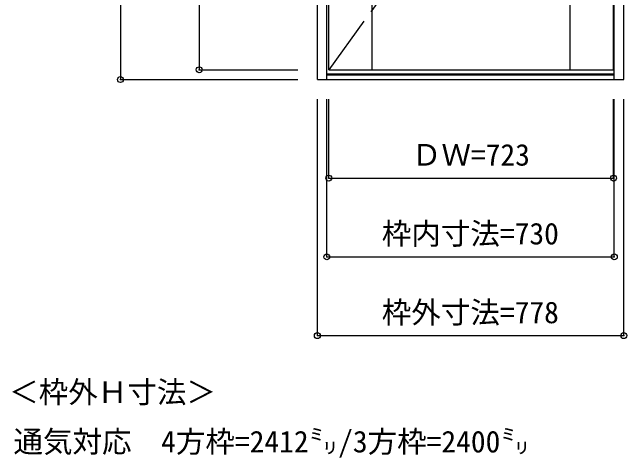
# Model space of a CAD drawing. Units: millimetres, scale not verified. Extents: x -1130 to 430, y -1970 to 1409.
# Drawn here: x -1130 to 430, y -1970 to -839 of the extents above; entities that cross this region are included whole.
import ezdxf
from ezdxf.enums import TextEntityAlignment as Align

# ---------------------------------------------------------------- set-up
doc = ezdxf.new("R2010")
doc.units = ezdxf.units.MM
doc.header["$LTSCALE"] = 30
doc.header["$PDMODE"] = 32
doc.header["$PDSIZE"] = 15
doc.linetypes.add('CHAIN2', pattern=[12, 9, -1, 1, -1])
doc.linetypes.add('DASHED1', pattern=[1.8, 1.2, -0.6])
for name, color, linetype in [('0-0', 4, 'DASHED1'), ('0-1_寸法', 7, 'Continuous'), ('0-2_文字', 7, 'Continuous')]:
    doc.layers.add(name, color=color, linetype=linetype)
doc.styles.add('ＭＳ ゴシック', font='')
doc.styles.get('ＭＳ ゴシック').set_extended_font_data('MS Gothic')

msp = doc.modelspace()

# ---------------------------------------------------------------- linework, layer by layer
at = {"layer": '0-0', "color": 3, "linetype": 'Continuous'}
for p, q in [((-355.55, -1010.01), (-355.55, 1401.99)), ((422.45, -1010.01), (422.45, 1401.99)), ((-331.55, -1010.01), (-331.55, 1377.99)), ((398.45, -1010.01), (398.45, 1377.99)), ((-326.55, -985.01), (-326.55, 1009.99)), ((-216.55, -985.01), (-216.55, 1009.99)), ((286.45, -985.01), (286.45, 1009.99)), ((396.45, -985.01), (396.45, 1009.99)), ((-331.55, -995.01), (398.45, -995.01)), ((-331.55, -998.01), (398.45, -998.01)), ((-326.55, -985.01), (396.45, -985.01)), ((-355.55, -1010.01), (422.45, -1010.01))]:
    msp.add_line(p, q, dxfattribs=at)
at = {"layer": '0-0', "color": 7, "linetype": 'CHAIN2'}
msp.add_line((396.45, 12.49), (-326.55, -985.01), dxfattribs=at)
at = {"layer": '0-1_寸法', "color": 4}
for p, q in [((-855.55, 1401.99), (-855.55, -1010.01)), ((-655.55, 1009.99), (-655.55, -985.01)), ((-655.55, -985.01), (-405.55, -985.01)), ((-855.55, -1010.01), (-405.55, -1010.01)), ((-355.55, -1660.01), (-355.55, -1060.01)), ((-331.55, -1460.01), (-331.55, -1060.01)), ((-326.55, -1260.01), (-326.55, -1060.01))]:
    msp.add_line(p, q, dxfattribs=at)
for points in [[(-355.55, -1660.01), (422.45, -1660.01), (422.45, -1060.01)], [(-331.55, -1460.01), (398.45, -1460.01), (398.45, -1060.01)], [(-326.55, -1260.01), (396.45, -1260.01), (396.45, -1060.01)]]:
    msp.add_lwpolyline(points, dxfattribs=at)
at = {"layer": '0-1_寸法'}
for p in [(-655.55, -985.01), (-855.55, -1010.01), (-326.55, -1260.01), (396.45, -1260.01), (-331.55, -1460.01), (398.45, -1460.01), (-355.55, -1660.01), (422.45, -1660.01)]:
    msp.add_point(p, dxfattribs=at)

# ---------------------------------------------------------------- texts
at = {"layer": '0-1_寸法', "style": 'ＭＳ ゴシック'}
for s, p in [('ＤＷ=723', (-115.55, -1245.01)), ('枠内寸法=730', (-192.05, -1445.01)), ('枠外寸法=778', (-192.05, -1645.01))]:
    msp.add_text(s, height=54.99, dxfattribs=at).set_placement(p, align=Align.BOTTOM_LEFT)
at = {"layer": '0-2_文字', "style": 'ＭＳ ゴシック'}
for s, p in [('＜枠外Ｈ寸法＞', (-1138.1, -1847.34)), ('通気対応\u30004方枠=2412㍉/3方枠=2400㍉', (-1127.33, -1972.96))]:
    msp.add_text(s, height=54.99, dxfattribs=at).set_placement(p, align=Align.BOTTOM_LEFT)

doc.saveas('drawing.dxf')
